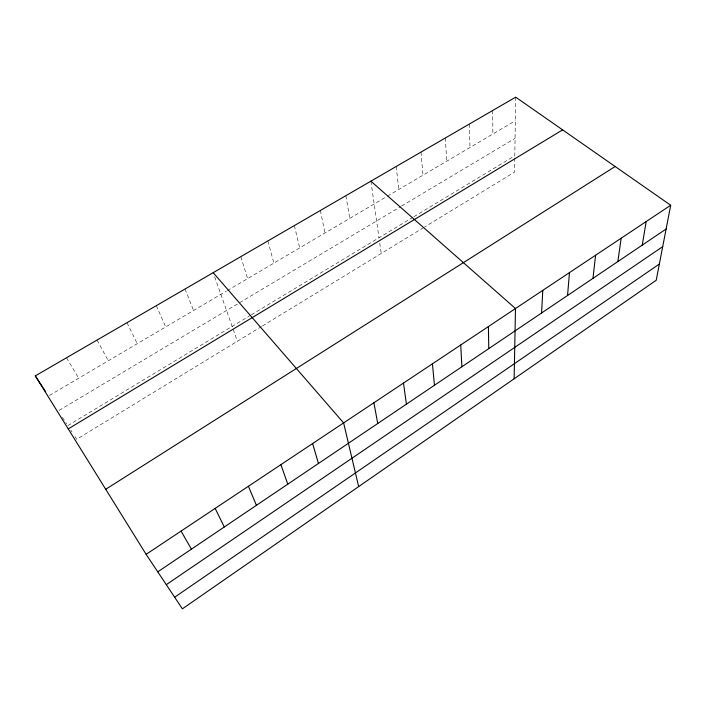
<?xml version="1.0" encoding="UTF-8"?>
<svg xmlns="http://www.w3.org/2000/svg" width="706" height="706" viewBox="0 0 706 706"><rect width="100%" height="100%" fill="white"/><g stroke="black" fill="none" stroke-linecap="round" stroke-linejoin="round"><path stroke-width="0.53" stroke-dasharray="3.53 2.65" d="M514.762 157.968L514.542 172.123L424.5 227.067M515.698 97.154L514.798 155.788L413.804 216.751M261.52 326.516L76.751 439.256L74.968 436.529M262.447 325.951L423.591 227.623M67.82 425.603L250.445 315.37M251.354 314.814L412.869 217.316M59.145 410.371L400.734 206.558M401.643 206.011L515.062 138.341M49.429 395.475L226.397 291.128M227.323 290.581L386.482 196.736M387.426 196.18L515.327 120.761M62.419 417.343L66.62 423.768M70.803 430.157L71.994 431.975M66.514 357.774L78.684 378.231M97.075 340.045L108.274 360.784M127.001 322.677L137.264 343.681M156.317 305.663L165.681 326.931M185.043 289.001L193.541 310.499M214.65 276.805L232.848 328.387M233.192 329.375L237.384 341.245M240.781 256.666L247.638 278.605M267.821 240.975L273.91 263.109M294.34 225.585L299.688 247.912M320.356 210.494L324.981 232.998M345.861 195.694L349.797 218.366M370.897 181.168L378.99 237.763M379.74 242.996L381.24 253.463M396.19 166.492L398.793 189.473M421.005 152.099L422.973 175.22M445.354 137.97L446.704 161.224M469.234 124.115L469.993 147.492M492.682 110.507L492.867 134.008"/><path stroke-width="1.06" d="M514.136 378.778L515.486 308.54L370.897 181.168M541.581 313.005L542.782 290.378M567.545 295.496L569.477 272.604M592.961 278.358L595.599 255.219M617.847 261.573L621.165 238.204M642.231 245.132L646.193 221.552M670.7 205.243L656.227 280.247L182.377 608.846L146.124 554.342L35.3 375.883L515.698 97.154L670.7 205.243L146.124 554.342M174.656 597.232L659.351 264.035M166.298 584.674L662.713 246.632M157.765 571.851L666.111 229.026M105.723 489.284L615.138 166.501M68.235 428.913L562.62 129.878M213.194 272.675L343.619 422.912L358.657 486.593M35.3 375.883L45.484 391.459M181.054 531.097L191.432 549.144M215.145 508.408L224.305 526.976M248.415 486.266L256.41 505.32M280.9 464.654L287.783 484.166M312.626 443.536L318.45 463.48M373.898 402.764L377.736 423.503M403.497 383.067L406.409 404.167M432.434 363.811L434.455 385.255M460.727 344.978L461.892 366.741M488.411 326.56L488.755 348.632"/></g></svg>
